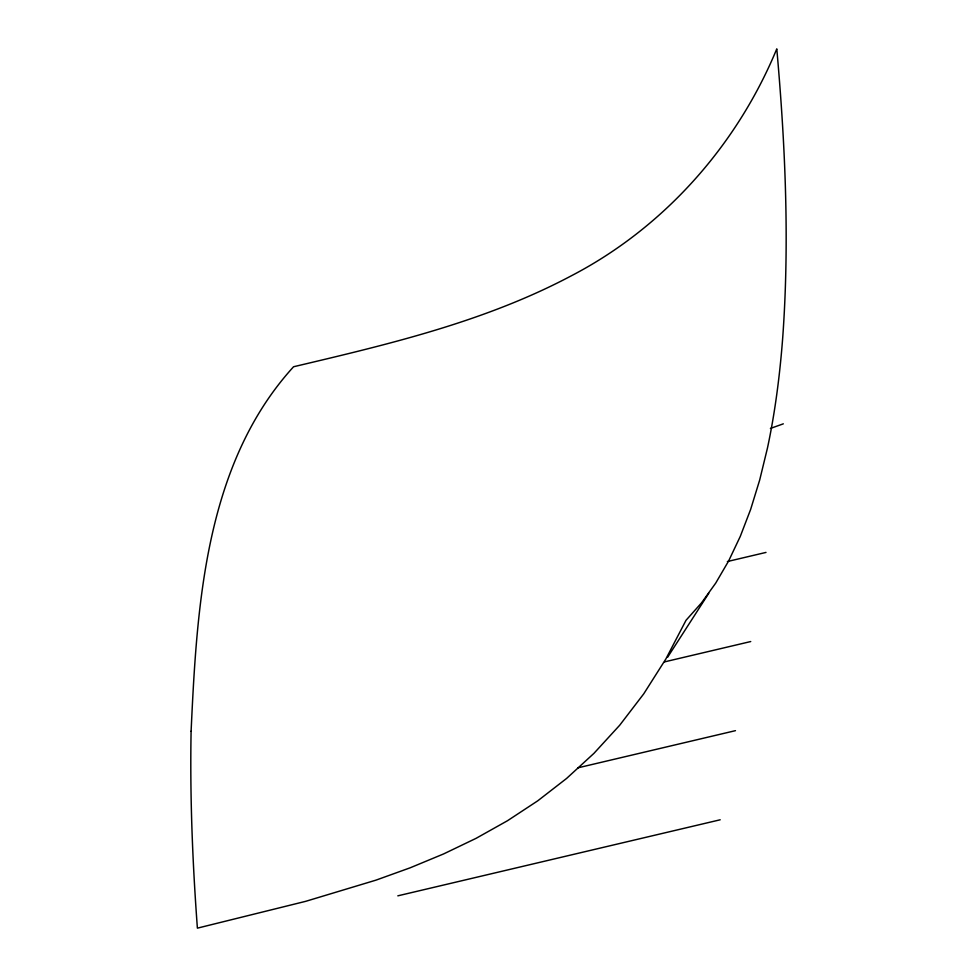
<?xml version="1.0" encoding="UTF-8"?>
<svg xmlns="http://www.w3.org/2000/svg" width="977" height="977" viewBox="0 0 977 977"><rect width="100%" height="100%" fill="white"/><g stroke="black" fill="none" stroke-linecap="round" stroke-linejoin="round"><path stroke-width="1.47" d="M667.547 657.338L708.765 593.295M770.413 428.439L783.322 423.835M727.376 561.531L766.005 552.42M664.568 661.869L750.727 641.547M577.993 767.812L735.461 730.662M397.822 895.836L720.196 819.788M191.101 731.236C189.88 796.927 192.542 862.642 197.391 928.15L305.593 901.356L375.937 880.155L410.169 867.808L443.582 853.947L476.08 838.339L507.49 820.729L537.692 800.859L566.55 778.486L593.931 753.365L619.699 725.239L643.733 693.853L665.874 658.962L686.013 620.31L701.498 602.894L715.714 583.11L728.647 560.945L740.297 536.361L750.654 509.383L759.703 479.963L767.446 448.101A806.196 271.154 76.7 0 0 782.711 337.676C789.66 241.466 785.313 144.816 776.788 48.85C737.012 145.194 664.262 227.409 571.582 275.673C484.836 321.751 388.467 344.307 293.564 366.754C204.779 464.173 196.927 606.216 191.101 731.236"/></g></svg>
